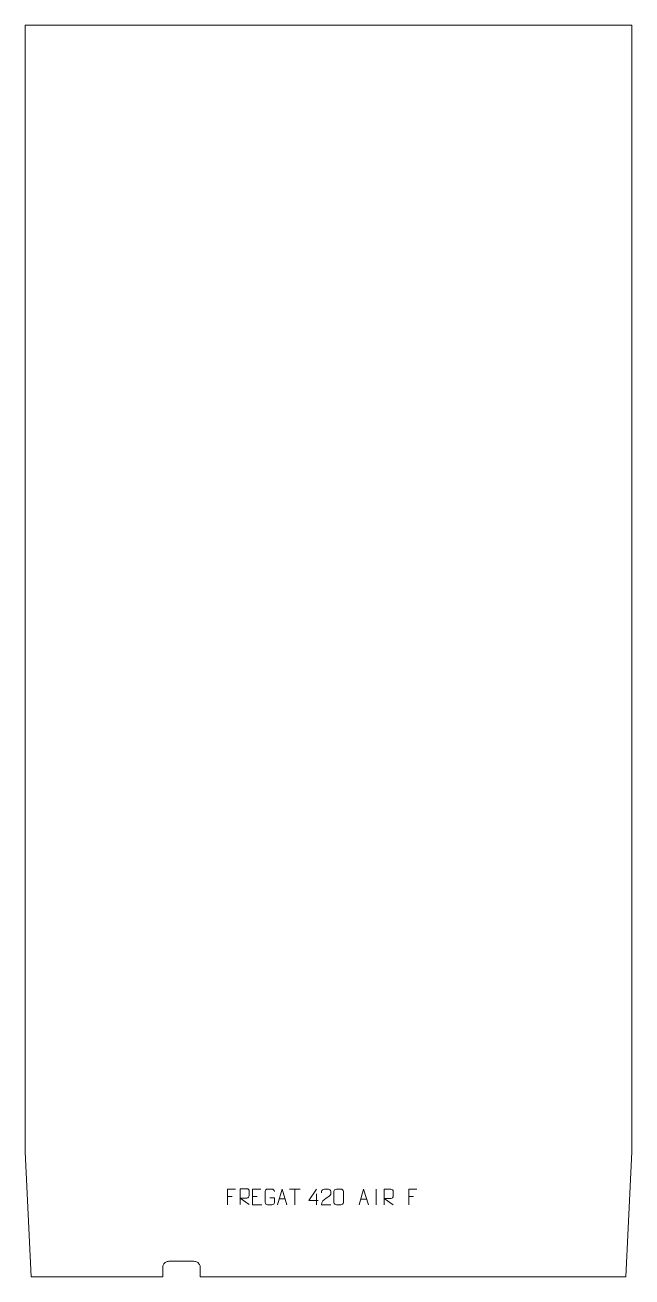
# Model space of a CAD drawing. Header units: millimetres. Extents: x -475 to 495, y -1644 to 356.
import ezdxf

# ---------------------------------------------------------------- set-up
doc = ezdxf.new("R2010")
doc.units = ezdxf.units.MM
doc.header["$MEASUREMENT"] = 0
doc.layers.add('layer 1', color=7, linetype='Continuous')

msp = doc.modelspace()

# ---------------------------------------------------------------- linework, layer by layer
at = {"layer": 'layer 1', "color": 242, "lineweight": 9}
msp.add_open_spline([(485.3777, -1643.7984), (485.3777, -1643.7984), (-194.622, -1643.7984), (-194.622, -1643.7984), (-194.622, -1643.7984), (-194.622, -1643.7984), (-194.622, -1628.7993), (-194.622, -1628.7993), (-194.622, -1628.7993), (-194.622, -1628.7993), (-194.7064, -1627.4932), (-194.7064, -1627.4932), (-194.7064, -1627.4932), (-194.7064, -1627.4932), (-194.9626, -1626.211), (-194.9626, -1626.211), (-194.9626, -1626.211), (-194.9626, -1626.211), (-195.3823, -1624.9718), (-195.3823, -1624.9718), (-195.3823, -1624.9718), (-195.3823, -1624.9718), (-195.9616, -1623.7988), (-195.9616, -1623.7988), (-195.9616, -1623.7988), (-195.9616, -1623.7988), (-196.6888, -1622.7112), (-196.6888, -1622.7112), (-196.6888, -1622.7112), (-196.6888, -1622.7112), (-197.5509, -1621.7282), (-197.5509, -1621.7282), (-197.5509, -1621.7282), (-197.5509, -1621.7282), (-198.5339, -1620.8657), (-198.5339, -1620.8657), (-198.5339, -1620.8657), (-198.5339, -1620.8657), (-199.6215, -1620.1389), (-199.6215, -1620.1389), (-199.6215, -1620.1389), (-199.6215, -1620.1389), (-200.7949, -1619.5596), (-200.7949, -1619.5596), (-200.7949, -1619.5596), (-200.7949, -1619.5596), (-202.0338, -1619.1399), (-202.0338, -1619.1399), (-202.0338, -1619.1399), (-202.0338, -1619.1399), (-203.316, -1618.8852), (-203.316, -1618.8852), (-203.316, -1618.8852), (-203.316, -1618.8852), (-204.6221, -1618.7993), (-204.6221, -1618.7993), (-204.6221, -1618.7993), (-204.6221, -1618.7993), (-244.6215, -1618.7993), (-244.6215, -1618.7993), (-244.6215, -1618.7993), (-244.6215, -1618.7993), (-245.9264, -1618.8852), (-245.9264, -1618.8852), (-245.9264, -1618.8852), (-245.9264, -1618.8852), (-247.2098, -1619.1399), (-247.2098, -1619.1399), (-247.2098, -1619.1399), (-247.2098, -1619.1399), (-248.449, -1619.5596), (-248.449, -1619.5596), (-248.449, -1619.5596), (-248.449, -1619.5596), (-249.622, -1620.1389), (-249.622, -1620.1389), (-249.622, -1620.1389), (-249.622, -1620.1389), (-250.71, -1620.8657), (-250.71, -1620.8657), (-250.71, -1620.8657), (-250.71, -1620.8657), (-251.6926, -1621.7282), (-251.6926, -1621.7282), (-251.6926, -1621.7282), (-251.6926, -1621.7282), (-252.5551, -1622.7112), (-252.5551, -1622.7112), (-252.5551, -1622.7112), (-252.5551, -1622.7112), (-253.2819, -1623.7988), (-253.2819, -1623.7988), (-253.2819, -1623.7988), (-253.2819, -1623.7988), (-253.8612, -1624.9718), (-253.8612, -1624.9718), (-253.8612, -1624.9718), (-253.8612, -1624.9718), (-254.2809, -1626.211), (-254.2809, -1626.211), (-254.2809, -1626.211), (-254.2809, -1626.211), (-254.5356, -1627.4932), (-254.5356, -1627.4932), (-254.5356, -1627.4932), (-254.5356, -1627.4932), (-254.6215, -1628.7993), (-254.6215, -1628.7993), (-254.6215, -1628.7993), (-254.6215, -1628.7993), (-254.6215, -1643.7984), (-254.6215, -1643.7984), (-254.6215, -1643.7984), (-254.6215, -1643.7984), (-464.6222, -1643.7984), (-464.6222, -1643.7984), (-464.6222, -1643.7984), (-464.6222, -1643.7984), (-474.6219, -1443.7993), (-474.6219, -1443.7993), (-474.6219, -1443.7993), (-474.6219, -1443.7993), (-474.6219, 356.1997), (-474.6219, 356.1997), (-474.6219, 356.1997), (-474.6219, 356.1997), (495.3777, 356.1997), (495.3777, 356.1997), (495.3777, 356.1997), (495.3777, 356.1997), (495.3777, -1443.7993), (495.3777, -1443.7993), (495.3777, -1443.7993), (495.3777, -1443.7993), (485.3777, -1643.7984), (485.3777, -1643.7984)], degree=3, knots=[0, 0, 0, 0, 0.028571429, 0.028571429, 0.028571429, 0.028571429, 0.057142857, 0.057142857, 0.057142857, 0.057142857, 0.085714286, 0.085714286, 0.085714286, 0.085714286, 0.114285714, 0.114285714, 0.114285714, 0.114285714, 0.142857143, 0.142857143, 0.142857143, 0.142857143, 0.171428571, 0.171428571, 0.171428571, 0.171428571, 0.2, 0.2, 0.2, 0.2, 0.228571429, 0.228571429, 0.228571429, 0.228571429, 0.257142857, 0.257142857, 0.257142857, 0.257142857, 0.285714286, 0.285714286, 0.285714286, 0.285714286, 0.314285714, 0.314285714, 0.314285714, 0.314285714, 0.342857143, 0.342857143, 0.342857143, 0.342857143, 0.371428571, 0.371428571, 0.371428571, 0.371428571, 0.4, 0.4, 0.4, 0.4, 0.428571429, 0.428571429, 0.428571429, 0.428571429, 0.457142857, 0.457142857, 0.457142857, 0.457142857, 0.485714286, 0.485714286, 0.485714286, 0.485714286, 0.514285714, 0.514285714, 0.514285714, 0.514285714, 0.542857143, 0.542857143, 0.542857143, 0.542857143, 0.571428571, 0.571428571, 0.571428571, 0.571428571, 0.6, 0.6, 0.6, 0.6, 0.628571429, 0.628571429, 0.628571429, 0.628571429, 0.657142857, 0.657142857, 0.657142857, 0.657142857, 0.685714286, 0.685714286, 0.685714286, 0.685714286, 0.714285714, 0.714285714, 0.714285714, 0.714285714, 0.742857143, 0.742857143, 0.742857143, 0.742857143, 0.771428571, 0.771428571, 0.771428571, 0.771428571, 0.8, 0.8, 0.8, 0.8, 0.828571429, 0.828571429, 0.828571429, 0.828571429, 0.857142857, 0.857142857, 0.857142857, 0.857142857, 0.885714286, 0.885714286, 0.885714286, 0.885714286, 0.914285714, 0.914285714, 0.914285714, 0.914285714, 0.942857143, 0.942857143, 0.942857143, 0.942857143, 1, 1, 1, 1], dxfattribs=at)
at = {"layer": 'layer 1', "color": 250, "lineweight": 9}
for points, knots in [([(-138.0078, -1503.507), (-138.0078, -1503.507), (-150.8818, -1503.507), (-150.8818, -1503.507), (-150.8818, -1503.507), (-150.8818, -1503.507), (-150.8818, -1528.4606), (-150.8818, -1528.4606)], [0, 0, 0, 0, 0.333333333, 0.333333333, 0.333333333, 0.333333333, 1, 1, 1, 1]), ([(-131.0457, -1527.8634), (-131.0457, -1527.8634), (-131.0457, -1502.9099), (-131.0457, -1502.9099), (-131.0457, -1502.9099), (-127.4509, -1502.9099), (-123.8554, -1502.9099), (-120.2602, -1502.9099), (-120.2602, -1502.9099), (-117.9349, -1502.9476), (-116.3776, -1504.4376), (-116.3817, -1506.804), (-116.3817, -1506.804), (-116.3821, -1508.8395), (-116.3821, -1511.8989), (-116.3817, -1513.9349), (-116.3817, -1513.9349), (-116.3882, -1515.8104), (-118.2005, -1517.7522), (-120.21, -1517.7713), (-120.21, -1517.7713), (-120.21, -1517.7713), (-131.0457, -1517.7713), (-131.0457, -1517.7713), (-131.0457, -1517.7713), (-131.0457, -1517.7713), (-116.391, -1527.8634), (-116.391, -1527.8634)], [0, 0, 0, 0, 0.125, 0.125, 0.125, 0.125, 0.25, 0.25, 0.25, 0.25, 0.375, 0.375, 0.375, 0.375, 0.5, 0.5, 0.5, 0.5, 0.625, 0.625, 0.625, 0.625, 0.75, 0.75, 0.75, 0.75, 1, 1, 1, 1]), ([(-98.0078, -1503.507), (-98.0078, -1503.507), (-110.8817, -1503.507), (-110.8817, -1503.507), (-110.8817, -1503.507), (-110.8817, -1503.507), (-110.8817, -1528.4606), (-110.8817, -1528.4606), (-110.8817, -1528.4606), (-110.8817, -1528.4606), (-96.0159, -1528.4606), (-96.0159, -1528.4606)], [0, 0, 0, 0, 0.25, 0.25, 0.25, 0.25, 0.5, 0.5, 0.5, 0.5, 1, 1, 1, 1]), ([(-83.1939, -1517.4748), (-83.1939, -1517.4748), (-76.0258, -1517.4748), (-76.0258, -1517.4748), (-76.0258, -1517.4748), (-76.0258, -1517.4748), (-76.0258, -1524.6429), (-76.0258, -1524.6429), (-76.0258, -1524.6429), (-76.1655, -1526.9663), (-77.8427, -1528.4459), (-79.9905, -1528.4567), (-79.9905, -1528.4567), (-82.3223, -1528.4563), (-84.6543, -1528.4563), (-86.9858, -1528.4567), (-86.9858, -1528.4567), (-88.9107, -1528.5621), (-90.8829, -1526.6776), (-90.8717, -1524.6603), (-90.8717, -1524.6603), (-90.8713, -1518.8902), (-90.8713, -1513.1205), (-90.8717, -1507.3512), (-90.8717, -1507.3512), (-90.8675, -1505.2131), (-89.1207, -1503.4939), (-86.9684, -1503.5073), (-86.9684, -1503.5073), (-84.6427, -1503.5073), (-82.3166, -1503.5073), (-79.9905, -1503.5073), (-79.9905, -1503.5073), (-78.0438, -1503.4719), (-76.0524, -1504.9634), (-76.0258, -1507.4011)], [0, 0, 0, 0, 0.1, 0.1, 0.1, 0.1, 0.2, 0.2, 0.2, 0.2, 0.3, 0.3, 0.3, 0.3, 0.4, 0.4, 0.4, 0.4, 0.5, 0.5, 0.5, 0.5, 0.6, 0.6, 0.6, 0.6, 0.7, 0.7, 0.7, 0.7, 0.8, 0.8, 0.8, 0.8, 1, 1, 1, 1]), ([(-70.9192, -1528.4605), (-70.9192, -1528.4605), (-63.5482, -1503.507), (-63.5482, -1503.507), (-63.5482, -1503.507), (-63.5482, -1503.507), (-55.9783, -1528.4605), (-55.9783, -1528.4605)], [0, 0, 0, 0, 0.333333333, 0.333333333, 0.333333333, 0.333333333, 1, 1, 1, 1]), ([(-6.0376, -1521.6167), (-6.0376, -1521.6167), (-20.8593, -1521.6167), (-20.8593, -1521.6167), (-20.8593, -1521.6167), (-20.8593, -1521.6167), (-8.9817, -1503.5462), (-8.9817, -1503.5462)], [0, 0, 0, 0, 0.333333333, 0.333333333, 0.333333333, 0.333333333, 1, 1, 1, 1]), ([(13.923, -1528.5204), (9.0086, -1528.5201), (4.0942, -1528.5201), (-0.8199, -1528.5204), (-0.8199, -1528.5204), (-0.8199, -1518.5881), (13.8311, -1515.9469), (13.923, -1511.6366), (13.923, -1511.6366), (13.9227, -1510.2125), (13.9227, -1508.7888), (13.923, -1507.3655), (13.923, -1507.3655), (13.9061, -1505.2884), (11.7833, -1503.5636), (10.1123, -1503.5463), (10.1123, -1503.5463), (8.0391, -1503.5467), (5.9662, -1503.5467), (3.8938, -1503.5463), (3.8938, -1503.5463), (2.0717, -1503.5298), (-0.753, -1505.3219), (-0.8199, -1507.4155), (-0.8199, -1507.4155), (-0.8199, -1507.4155), (-0.8199, -1509.4703), (-0.8199, -1509.4703)], [0, 0, 0, 0, 0.125, 0.125, 0.125, 0.125, 0.25, 0.25, 0.25, 0.25, 0.375, 0.375, 0.375, 0.375, 0.5, 0.5, 0.5, 0.5, 0.625, 0.625, 0.625, 0.625, 0.75, 0.75, 0.75, 0.75, 1, 1, 1, 1]), ([(22.9708, -1503.534), (25.3369, -1503.534), (27.7034, -1503.534), (30.0699, -1503.534), (30.0699, -1503.534), (32.0504, -1503.4984), (34.0764, -1504.9927), (34.1035, -1507.4348), (34.1035, -1507.4348), (34.1031, -1513.1922), (34.1031, -1518.95), (34.1035, -1524.7082), (34.1035, -1524.7082), (33.9614, -1527.0358), (32.255, -1528.5181), (30.0699, -1528.5289), (30.0699, -1528.5289), (27.6975, -1528.5285), (25.3251, -1528.5285), (22.9531, -1528.5289), (22.9531, -1528.5289), (20.9946, -1528.6345), (18.9882, -1526.7466), (18.9996, -1524.7256), (18.9996, -1524.7256), (19, -1518.945), (19, -1513.1647), (18.9996, -1507.3849), (18.9996, -1507.3849), (19.0039, -1505.2429), (20.781, -1503.5204), (22.9708, -1503.534)], [0, 0, 0, 0, 0.111111111, 0.111111111, 0.111111111, 0.111111111, 0.222222222, 0.222222222, 0.222222222, 0.222222222, 0.333333333, 0.333333333, 0.333333333, 0.333333333, 0.444444444, 0.444444444, 0.444444444, 0.444444444, 0.555555556, 0.555555556, 0.555555556, 0.555555556, 0.666666667, 0.666666667, 0.666666667, 0.666666667, 0.777777778, 0.777777778, 0.777777778, 0.777777778, 1, 1, 1, 1]), ([(59.1465, -1528.5903), (59.1465, -1528.5903), (66.5175, -1503.6368), (66.5175, -1503.6368), (66.5175, -1503.6368), (66.5175, -1503.6368), (74.0874, -1528.5903), (74.0874, -1528.5903)], [0, 0, 0, 0, 0.333333333, 0.333333333, 0.333333333, 0.333333333, 1, 1, 1, 1]), ([(99.2849, -1528.5903), (99.2849, -1528.5903), (99.2849, -1503.6368), (99.2849, -1503.6368), (99.2849, -1503.6368), (102.8797, -1503.6368), (106.4752, -1503.6368), (110.0704, -1503.6368), (110.0704, -1503.6368), (112.3957, -1503.6745), (113.953, -1505.1645), (113.9489, -1507.5309), (113.9489, -1507.5309), (113.9485, -1509.5664), (113.9485, -1512.6258), (113.9489, -1514.6618), (113.9489, -1514.6618), (113.9424, -1516.5373), (112.1301, -1518.4791), (110.1206, -1518.4982), (110.1206, -1518.4982), (110.1206, -1518.4982), (99.2849, -1518.4982), (99.2849, -1518.4982), (99.2849, -1518.4982), (99.2849, -1518.4982), (113.9396, -1528.5903), (113.9396, -1528.5903)], [0, 0, 0, 0, 0.125, 0.125, 0.125, 0.125, 0.25, 0.25, 0.25, 0.25, 0.375, 0.375, 0.375, 0.375, 0.5, 0.5, 0.5, 0.5, 0.625, 0.625, 0.625, 0.625, 0.75, 0.75, 0.75, 0.75, 1, 1, 1, 1]), ([(151.7376, -1503.6368), (151.7376, -1503.6368), (138.8636, -1503.6368), (138.8636, -1503.6368), (138.8636, -1503.6368), (138.8636, -1503.6368), (138.8636, -1528.5904), (138.8636, -1528.5904)], [0, 0, 0, 0, 0.333333333, 0.333333333, 0.333333333, 0.333333333, 1, 1, 1, 1])]:
    msp.add_open_spline(points, degree=3, knots=knots, dxfattribs=at)
for points in [[(-150.8818, -1515.3867), (-150.8818, -1515.3867), (-143.7137, -1515.3867), (-143.7137, -1515.3867)], [(-110.8817, -1515.3867), (-110.8817, -1515.3867), (-103.7136, -1515.3867), (-103.7136, -1515.3867)], [(-68.1966, -1519.2111), (-68.1966, -1519.2111), (-58.7009, -1519.2111), (-58.7009, -1519.2111)], [(-51.9423, -1503.5305), (-51.9423, -1503.5305), (-34.9551, -1503.5305), (-34.9551, -1503.5305)], [(-43.4485, -1528.4605), (-43.4485, -1528.4605), (-43.4485, -1503.507), (-43.4485, -1503.507)], [(-8.9817, -1510.8556), (-8.9817, -1510.8556), (-8.9817, -1528.5203), (-8.9817, -1528.5203)], [(61.8691, -1519.3409), (61.8691, -1519.3409), (71.3648, -1519.3409), (71.3648, -1519.3409)], [(86.6169, -1503.6265), (86.6169, -1503.6265), (86.6169, -1528.6006), (86.6169, -1528.6006)], [(138.8636, -1515.5165), (138.8636, -1515.5165), (146.0317, -1515.5165), (146.0317, -1515.5165)]]:
    msp.add_open_spline(points, degree=3, dxfattribs=at)

doc.saveas('drawing.dxf')
